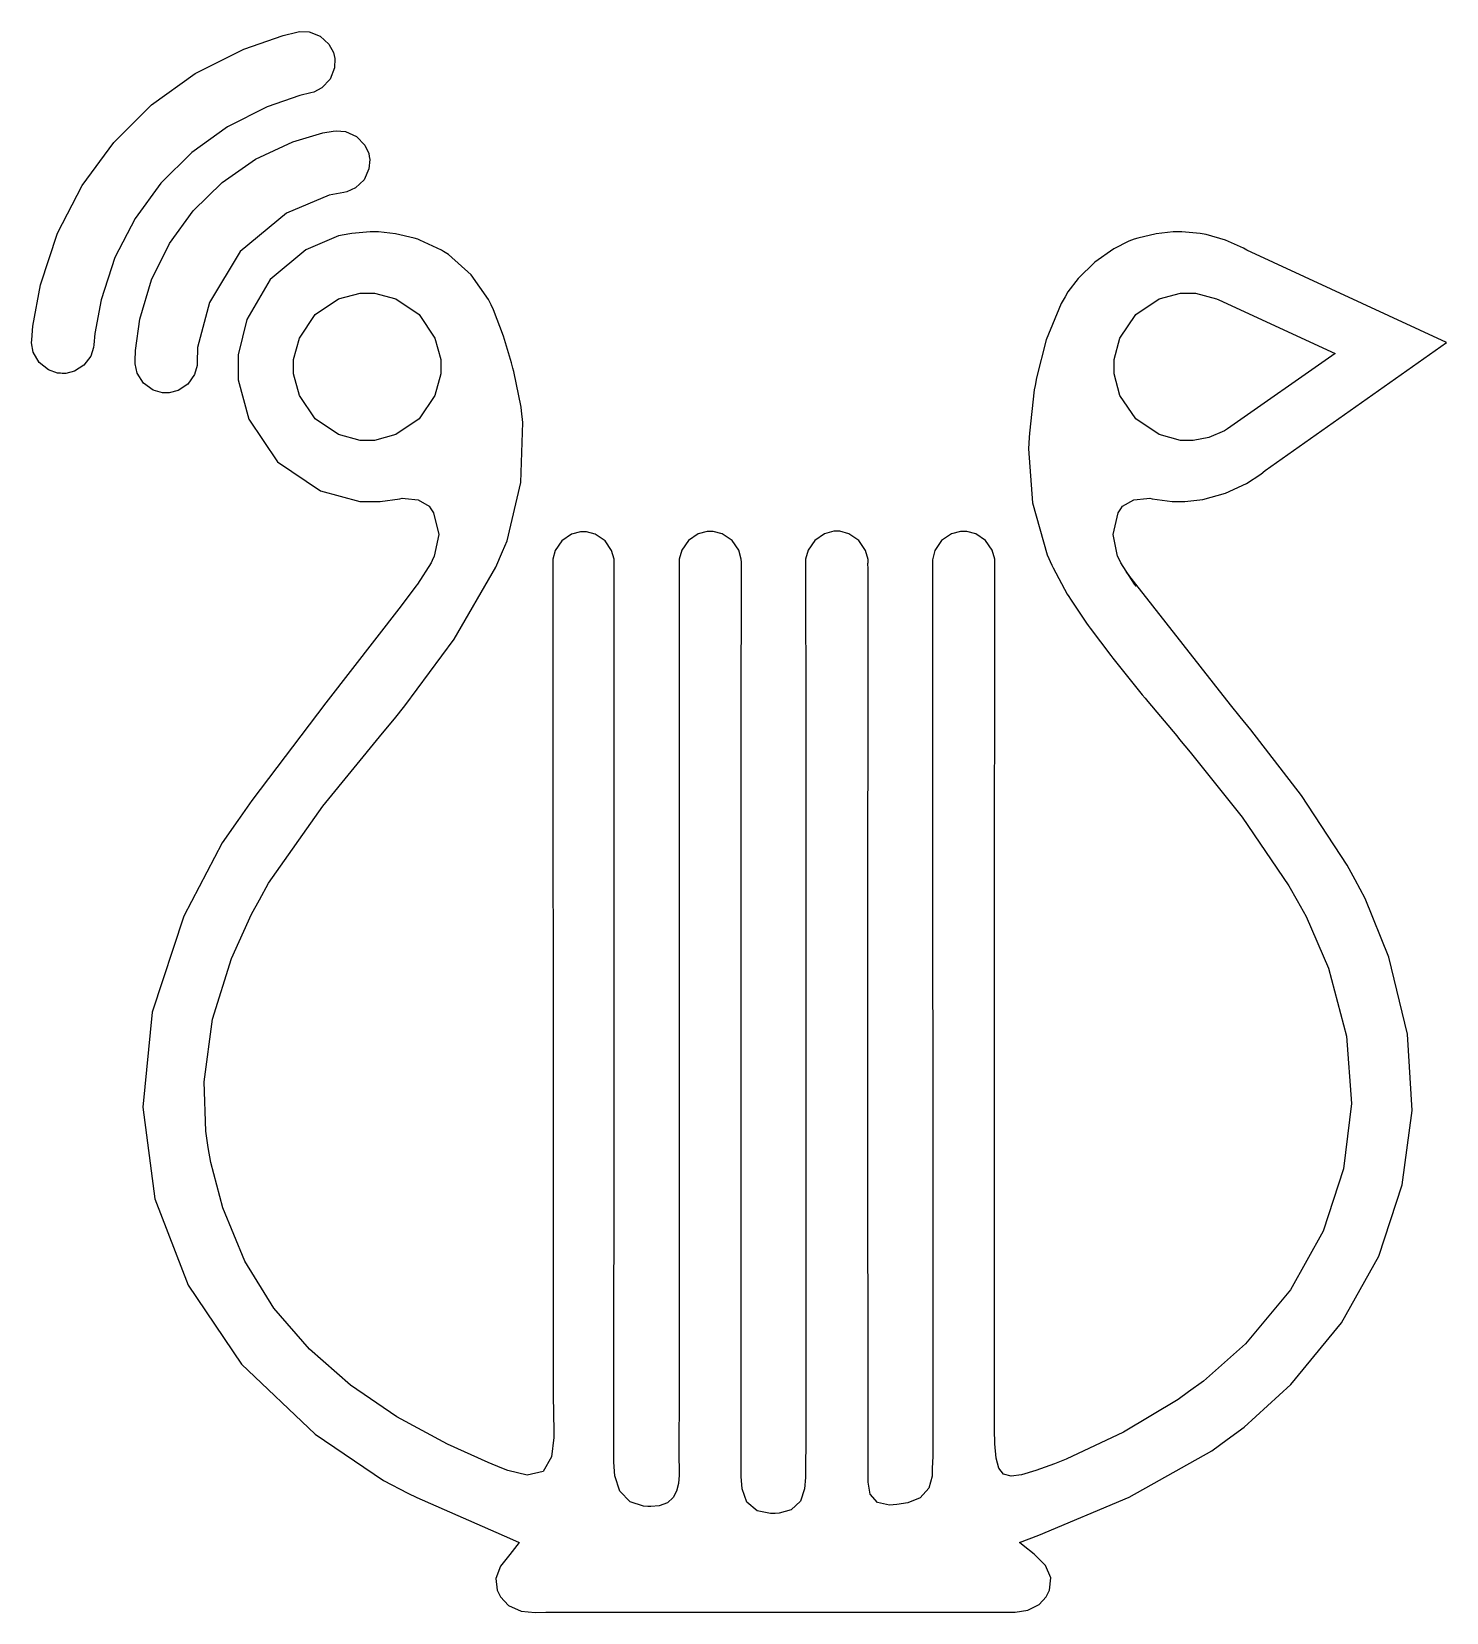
# Model space of a CAD drawing. Extents: x 3.87 to 7.03, y 3.23 to 6.76.
import ezdxf

# ---------------------------------------------------------------- set-up
doc = ezdxf.new("R2010")
doc.units = 0
doc.layers.get('0').update_dxf_attribs({"linetype": 'CONTINUOUS'})

msp = doc.modelspace()

# ---------------------------------------------------------------- linework, layer by layer
at = {"color": 8}
for points in [[(3.94342, 5.99658), (3.942, 5.99658), (3.93832, 5.99681), (3.93788, 5.99681), (3.93115, 5.99735), (3.91135, 6.00439), (3.89051, 6.02094), (3.87739, 6.04417), (3.87358, 6.06478), (3.87414, 6.0715), (3.87651, 6.10238), (3.89367, 6.19407), (3.93158, 6.3094), (3.98649, 6.4159), (4.05692, 6.51193), (4.14144, 6.59581), (4.23861, 6.66585), (4.34706, 6.72049), (4.43522, 6.75103), (4.46539, 6.75797), (4.47194, 6.7595), (4.49294, 6.75879), (4.51779, 6.74924), (4.53722, 6.73112), (4.54715, 6.71262), (4.54867, 6.706), (4.55018, 6.69943), (4.54943, 6.6785), (4.53993, 6.6536), (4.52175, 6.63411), (4.50325, 6.62418), (4.49669, 6.62267), (4.472, 6.61697), (4.39979, 6.59196), (4.31104, 6.54725), (4.23144, 6.4899), (4.16222, 6.42122), (4.10454, 6.34256), (4.05963, 6.25537), (4.0286, 6.16092), (4.01454, 6.08583), (4.01258, 6.06054), (4.01204, 6.05414), (4.00558, 6.03526), (3.99035, 6.01497), (3.96897, 6.00146), (3.94976, 5.99658), (3.94342, 5.99658)], [(4.17399, 5.95318), (4.1735, 5.95318), (4.17253, 5.95318), (4.17219, 5.95318), (4.16542, 5.9534), (4.14529, 5.95936), (4.12358, 5.97483), (4.10926, 5.99729), (4.10439, 6.01768), (4.10454, 6.02442), (4.10514, 6.04775), (4.11518, 6.11751), (4.14128, 6.20546), (4.18153, 6.28674), (4.23449, 6.35969), (4.29889, 6.42279), (4.37332, 6.47444), (4.45643, 6.51313), (4.52393, 6.53326), (4.54693, 6.53722), (4.55354, 6.53836), (4.57449, 6.53646), (4.59879, 6.52556), (4.61724, 6.5064), (4.62608, 6.48736), (4.62728, 6.48068), (4.62842, 6.47407), (4.62646, 6.45318), (4.61561, 6.42888), (4.5964, 6.41043), (4.57736, 6.40158), (4.57075, 6.40039), (4.5376, 6.39464), (4.44228, 6.35394), (4.33951, 6.26899), (4.27056, 6.15483), (4.24419, 6.05453), (4.24338, 6.02083), (4.24322, 6.01421), (4.23736, 5.99436), (4.22239, 5.97288), (4.20053, 5.9585), (4.18061, 5.95318), (4.17399, 5.95318)], [(6.57172, 5.23008), (6.55013, 5.25672), (6.33865, 5.52588), (6.31808, 5.55322), (6.33914, 5.52181), (6.33578, 5.52642), (6.30512, 5.57389), (6.30263, 5.579), (6.29801, 5.58832), (6.28814, 5.63721), (6.29943, 5.68554), (6.30539, 5.69456), (6.30908, 5.70019), (6.33382, 5.71436), (6.36339, 5.71767), (6.36947, 5.71783), (6.37472, 5.71669), (6.41982, 5.71067), (6.4349, 5.71067), (6.44824, 5.71067), (6.48839, 5.71544), (6.53885, 5.72917), (6.58535, 5.75097), (6.6174, 5.77203), (6.62717, 5.78011), (7.03185, 6.06565), (6.58649, 6.27143), (6.57889, 6.27588), (6.53851, 6.29406), (6.49539, 6.30647), (6.48643, 6.308), (6.48232, 6.30881), (6.44103, 6.31256), (6.43696, 6.31244), (6.43642, 6.31244), (6.43528, 6.3125), (6.4349, 6.3125), (6.42225, 6.3125), (6.38433, 6.30811), (6.34293, 6.2985), (6.33518, 6.2959), (6.32324, 6.29194), (6.28911, 6.27496), (6.24669, 6.24501), (6.2099, 6.20844), (6.18701, 6.17833), (6.18072, 6.16749), (6.17193, 6.1525), (6.13835, 6.07172), (6.11649, 5.98687), (6.11356, 5.96983), (6.11187, 5.96024), (6.10124, 5.86312), (6.10069, 5.85335), (6.09918, 5.8285), (6.10781, 5.70785), (6.14051, 5.59153), (6.15104, 5.56879), (6.15381, 5.56278), (6.18554, 5.50413), (6.18907, 5.49843), (6.19243, 5.49294), (6.22846, 5.4394), (6.23226, 5.43414), (6.23671, 5.42796), (6.28267, 5.36692), (6.28733, 5.36083), (6.29313, 5.35331), (6.35297, 5.27924), (6.3591, 5.27192), (6.3655, 5.26421), (6.4299, 5.18733), (6.43636, 5.17964), (6.46013, 5.1511), (6.57568, 5.00597), (6.68028, 4.85275), (6.69862, 4.82021), (6.71897, 4.78401), (6.76844, 4.66878), (6.80871, 4.51699), (6.81982, 4.36714), (6.80236, 4.22131), (6.75678, 4.08182), (6.68349, 3.95079), (6.58306, 3.83046), (6.48964, 3.74713), (6.45594, 3.72299), (6.43272, 3.70643), (6.31136, 3.63346), (6.18338, 3.57308), (6.15685, 3.56278), (6.14654, 3.55881), (6.11535, 3.54736), (6.0835, 3.53782), (6.05994, 3.53494), (6.04351, 3.53965), (6.03288, 3.55268), (6.02681, 3.57497), (6.02408, 3.60726), (6.02339, 3.6396), (6.02339, 3.65033), (6.02317, 3.72954), (6.02311, 4.38271), (6.02311, 4.60037), (6.02311, 4.63374), (6.02317, 4.73378), (6.02328, 4.8859), (6.02344, 5.04557), (6.0236, 5.2015), (6.02376, 5.34239), (6.02387, 5.45697), (6.02399, 5.53396), (6.02403, 5.56212), (6.02403, 5.56212), (6.02403, 5.57514), (6.02393, 5.57514), (6.02382, 5.58187), (6.01812, 5.60189), (6.00315, 5.62364), (5.98112, 5.63829), (5.96099, 5.64367), (5.95432, 5.64367), (5.94754, 5.64367), (5.92719, 5.63824), (5.90506, 5.62326), (5.89008, 5.60113), (5.88465, 5.58078), (5.88465, 5.574), (5.88465, 5.57362), (5.88482, 5.57275), (5.88482, 5.57243), (5.88476, 5.57156), (5.88465, 5.56424), (5.88465, 5.56174), (5.88488, 5.39751), (5.88525, 3.75526), (5.88525, 3.59099), (5.88525, 3.57932), (5.88357, 3.55296), (5.88357, 3.54417), (5.88357, 3.53526), (5.87642, 3.50846), (5.85726, 3.48699), (5.82958, 3.47581), (5.80518, 3.47174), (5.79699, 3.47108), (5.78842, 3.47043), (5.76215, 3.47618), (5.74576, 3.49501), (5.741, 3.52186), (5.74094, 3.54378), (5.74094, 3.55106), (5.74078, 3.63612), (5.74056, 4.33778), (5.74056, 4.57161), (5.7405, 4.65375), (5.74072, 5.47493), (5.741, 5.55701), (5.741, 5.56104), (5.74061, 5.57161), (5.74061, 5.57292), (5.74061, 5.57303), (5.74078, 5.57394), (5.74078, 5.57422), (5.74078, 5.58106), (5.73525, 5.60146), (5.72026, 5.62364), (5.69808, 5.63861), (5.67768, 5.6441), (5.6709, 5.6441), (5.66411, 5.6441), (5.64388, 5.63872), (5.62181, 5.62397), (5.60682, 5.60206), (5.60113, 5.58192), (5.60107, 5.57514), (5.60101, 5.57514), (5.60101, 5.54438), (5.60183, 5.23643), (5.60189, 5.20562), (5.60189, 5.07563), (5.60189, 3.77556), (5.60189, 3.64551), (5.60189, 3.61914), (5.60124, 3.54878), (5.60113, 3.53999), (5.60101, 3.53179), (5.59879, 3.50706), (5.58974, 3.47939), (5.56939, 3.46001), (5.54237, 3.45221), (5.53331, 3.45188), (5.52328, 3.45156), (5.49306, 3.4579), (5.47021, 3.47726), (5.46007, 3.50683), (5.45779, 3.53424), (5.45779, 3.54335), (5.45785, 3.5981), (5.45751, 4.14551), (5.45751, 4.20025), (5.45747, 4.23156), (5.45751, 4.48958), (5.45751, 4.57557), (5.45751, 4.60829), (5.45751, 4.70628), (5.45757, 4.85867), (5.45763, 5.02121), (5.45774, 5.18213), (5.45785, 5.32969), (5.45796, 5.45215), (5.45801, 5.53792), (5.45806, 5.56907), (5.45811, 5.57514), (5.45796, 5.57514), (5.45785, 5.58187), (5.45221, 5.60183), (5.43728, 5.62354), (5.41536, 5.63818), (5.39529, 5.6435), (5.38861, 5.6435), (5.38189, 5.6435), (5.36176, 5.63818), (5.33985, 5.62354), (5.32493, 5.60183), (5.31928, 5.58187), (5.31922, 5.57514), (5.31912, 5.57514), (5.31912, 5.57406), (5.31912, 5.57406), (5.31912, 5.574), (5.31912, 5.574), (5.31912, 5.574), (5.31912, 5.57394), (5.31912, 5.57394), (5.31912, 5.56831), (5.31907, 5.55132), (5.31907, 5.50196), (5.31912, 5.42871), (5.31912, 5.33436), (5.31912, 5.22179), (5.31912, 5.09369), (5.31917, 4.95285), (5.31917, 4.80214), (5.31917, 4.64437), (5.31912, 4.48221), (5.31912, 4.31858), (5.31907, 4.15625), (5.31901, 3.99794), (5.3189, 3.84657), (5.31879, 3.70481), (5.31868, 3.60786), (5.31868, 3.57553), (5.31868, 3.57086), (5.31885, 3.55675), (5.31879, 3.5376), (5.31733, 3.51893), (5.31332, 3.50179), (5.30561, 3.48708), (5.29313, 3.47586), (5.27474, 3.46897), (5.25558, 3.46718), (5.24929, 3.46744), (5.23926, 3.46799), (5.20964, 3.47781), (5.18653, 3.50157), (5.17583, 3.53549), (5.17329, 3.56603), (5.17333, 3.57617), (5.17367, 3.66032), (5.17404, 4.35449), (5.17404, 4.58583), (5.17404, 4.61893), (5.17404, 4.7181), (5.1741, 4.86951), (5.17415, 5.02924), (5.17421, 5.18647), (5.17426, 5.33035), (5.17426, 5.45008), (5.17426, 5.53483), (5.17426, 5.56549), (5.17426, 5.57374), (5.17426, 5.57374), (5.17432, 5.57394), (5.17432, 5.574), (5.17432, 5.574), (5.17426, 5.57428), (5.17426, 5.57433), (5.17426, 5.57454), (5.17426, 5.57503), (5.17426, 5.57514), (5.17415, 5.57514), (5.17404, 5.58176), (5.16846, 5.60151), (5.15369, 5.62299), (5.132, 5.63747), (5.11214, 5.64274), (5.10558, 5.64274), (5.0989, 5.64274), (5.07904, 5.63747), (5.05735, 5.62299), (5.04258, 5.60151), (5.037, 5.58176), (5.03694, 5.57514), (5.03678, 5.57514), (5.03678, 5.56787), (5.03678, 5.54606), (5.03689, 5.46674), (5.03706, 5.34896), (5.03722, 5.20415), (5.03733, 5.04394), (5.03749, 4.87999), (5.0376, 4.72379), (5.03765, 4.62115), (5.03765, 4.58692), (5.03765, 4.50765), (5.03819, 3.7149), (5.03901, 3.63564), (5.03911, 3.62136), (5.03407, 3.57835), (5.01546, 3.54579), (4.97976, 3.53754), (4.93674, 3.54769), (4.92329, 3.55306), (4.89247, 3.56543), (4.80176, 3.60667), (4.68869, 3.66781), (4.5855, 3.7379), (4.49365, 3.81819), (4.4145, 3.9101), (4.34961, 4.01497), (4.30029, 4.13417), (4.2736, 4.23492), (4.26807, 4.26904), (4.26221, 4.30496), (4.25885, 4.41499), (4.27724, 4.55528), (4.31956, 4.69065), (4.36464, 4.78988), (4.38222, 4.8215), (4.40272, 4.85856), (4.5236, 5.03043), (4.65679, 5.19331), (4.68349, 5.22581), (4.70708, 5.25461), (4.81706, 5.40349), (4.90994, 5.56407), (4.92507, 5.59868), (4.93554, 5.62283), (4.96599, 5.75304), (4.96994, 5.88699), (4.96724, 5.91303), (4.96636, 5.92111), (4.95042, 6.00049), (4.94819, 6.00825), (4.94472, 6.02001), (4.92671, 6.07986), (4.90489, 6.13824), (4.89958, 6.14931), (4.89367, 6.16151), (4.8546, 6.21669), (4.80431, 6.26178), (4.79281, 6.26893), (4.78825, 6.27175), (4.74046, 6.29422), (4.7354, 6.2959), (4.7276, 6.2985), (4.68619, 6.30811), (4.64828, 6.3125), (4.63569, 6.3125), (4.63514, 6.3125), (4.63396, 6.31244), (4.63357, 6.31244), (4.62944, 6.31256), (4.58822, 6.30881), (4.58415, 6.308), (4.55865, 6.30365), (4.4854, 6.27229), (4.40631, 6.20638), (4.35379, 6.11719), (4.33475, 6.03797), (4.33475, 6.01156), (4.33475, 5.98232), (4.35835, 5.89447), (4.42285, 5.79883), (4.5185, 5.73432), (4.60639, 5.71067), (4.63569, 5.71067), (4.65201, 5.71067), (4.69581, 5.71669), (4.70107, 5.71783), (4.70714, 5.71767), (4.73665, 5.71436), (4.76139, 5.70019), (4.76514, 5.69456), (4.77106, 5.68554), (4.78228, 5.63721), (4.77246, 5.58832), (4.76785, 5.579), (4.76531, 5.57389), (4.73475, 5.52642), (4.73139, 5.52181), (4.69889, 5.47775), (4.5306, 5.2615), (4.36501, 5.04351), (4.33388, 4.99854), (4.2991, 4.94846), (4.21317, 4.78543), (4.1429, 4.57069), (4.12185, 4.35883), (4.14887, 4.15429), (4.22271, 3.96143), (4.34224, 3.78472), (4.50624, 3.62853), (4.65924, 3.52522), (4.7136, 3.49735), (4.73346, 3.48719), (4.94043, 3.39654), (4.96164, 3.38721), (4.95708, 3.3801), (4.94081, 3.36029), (4.92057, 3.33453), (4.90956, 3.30653), (4.91265, 3.28043), (4.91635, 3.273), (4.92008, 3.26546), (4.93826, 3.2461), (4.96625, 3.234), (4.99761, 3.23101), (5.02171, 3.23128), (5.02974, 3.23122), (5.11388, 3.23113), (5.95562, 3.23113), (6.03982, 3.23118), (6.04719, 3.23118), (6.06939, 3.23172), (6.09776, 3.236), (6.12267, 3.24832), (6.13851, 3.26606), (6.14182, 3.27289), (6.14556, 3.28076), (6.14914, 3.308), (6.13693, 3.33594), (6.11143, 3.36094), (6.08708, 3.38053), (6.07915, 3.38721), (6.12207, 3.40332), (6.324, 3.48844), (6.50851, 3.59164), (6.54275, 3.61675), (6.58051, 3.64447), (6.6849, 3.73969), (6.79779, 3.87706), (6.88081, 4.02636), (6.93349, 4.18517), (6.95514, 4.35101), (6.94521, 4.52138), (6.9031, 4.69385), (6.85032, 4.82471), (6.82835, 4.86594), (6.81071, 4.89899), (6.70871, 5.05414), (6.59517, 5.20117), (6.57172, 5.23008)], [(4.62272, 5.84711), (4.60672, 5.84711), (4.55871, 5.86008), (4.50651, 5.89529), (4.47131, 5.94754), (4.45839, 5.99556), (4.45839, 6.0115), (4.45839, 6.0275), (4.47131, 6.07553), (4.50651, 6.12771), (4.55871, 6.16292), (4.60672, 6.17583), (4.62272, 6.17583), (4.63867, 6.17583), (4.68668, 6.16292), (4.73888, 6.12771), (4.77408, 6.07553), (4.78706, 6.0275), (4.78706, 6.0115), (4.78706, 5.99556), (4.77408, 5.94754), (4.73888, 5.89529), (4.68668, 5.86008), (4.63867, 5.84711), (4.62272, 5.84711)], [(6.29025, 6.0115), (6.29025, 6.0275), (6.30317, 6.07553), (6.33838, 6.12771), (6.39063, 6.16292), (6.43864, 6.17583), (6.45464, 6.17583), (6.4719, 6.17583), (6.51844, 6.16325), (6.52371, 6.16081), (6.78364, 6.04069), (6.54329, 5.87272), (6.53689, 5.86865), (6.50157, 5.85379), (6.46636, 5.84711), (6.45464, 5.84711), (6.43864, 5.84711), (6.39063, 5.86008), (6.33838, 5.89529), (6.30317, 5.94754), (6.29025, 5.99556), (6.29025, 6.0115)]]:
    msp.add_lwpolyline(points, close=True, dxfattribs=at)

doc.saveas('drawing.dxf')
